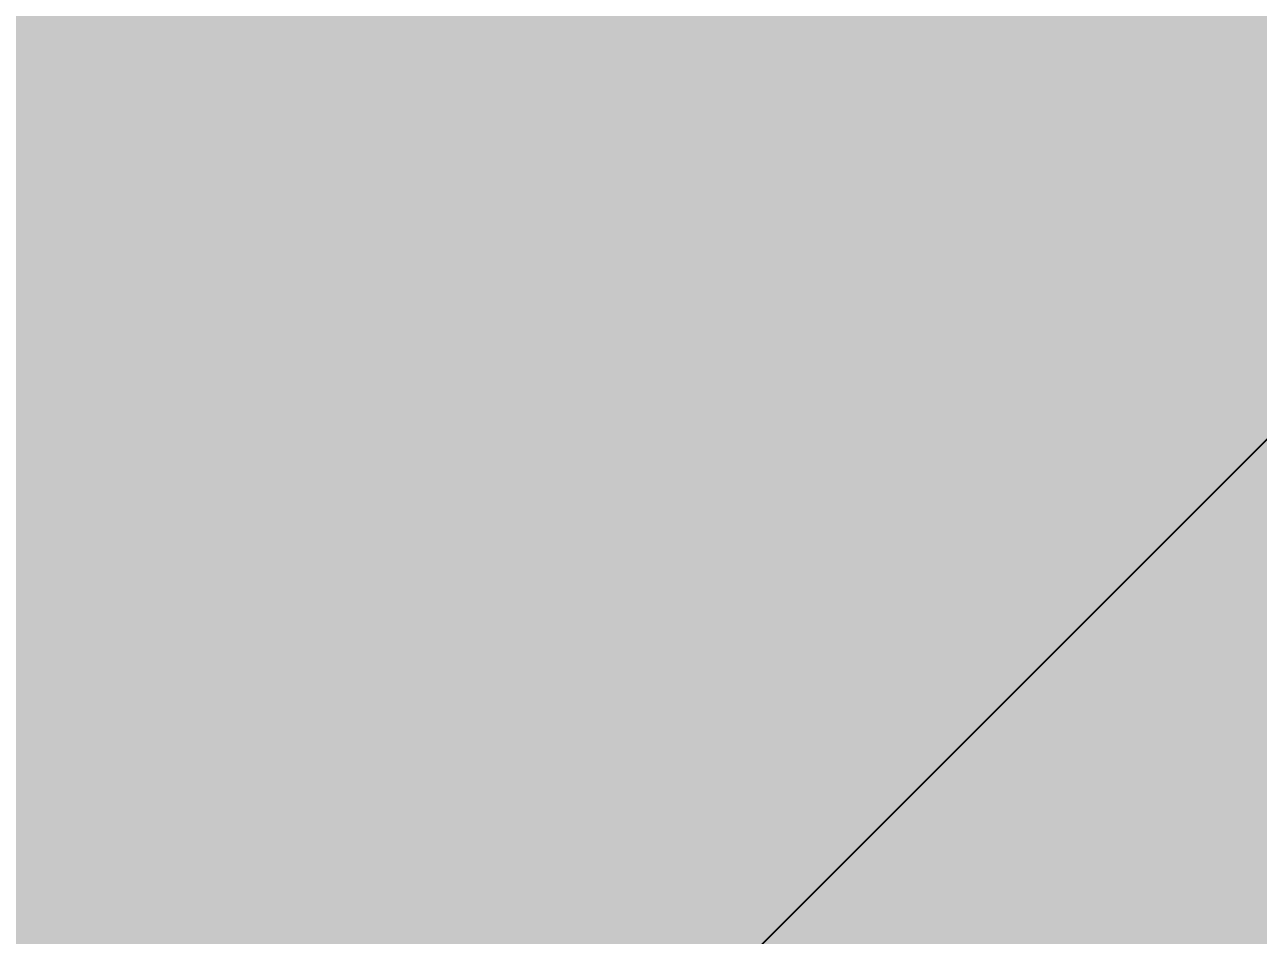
# Model space of a CAD drawing. Extents: x 0 to 196, y 0 to 139.
# Drawn here: x 89.28 to 90.067, y 81.741 to 82.322 of the extents above; entities that cross this region are included whole.
import ezdxf
from ezdxf.enums import TextEntityAlignment as Align

# ---------------------------------------------------------------- set-up
doc = ezdxf.new("R2010")
doc.units = 0
doc.layers.get('0').update_dxf_attribs({"linetype": 'CONTINUOUS'})
for name, color, linetype in [('BOUND', 85, 'CONTINUOUS'), ('COND', 80, 'CONTINUOUS'), ('COND2', 2, 'CONTINUOUS'), ('TEXT', 142, 'CONTINUOUS')]:
    doc.layers.add(name, color=color, linetype=linetype)

# ---------------------------------------------------------------- blocks, each defined once
blk = doc.blocks.new('S262_5_H175')
at = {"layer": 'COND'}
blk.add_hatch(color=256, dxfattribs=at).paths.add_polyline_path([(-1.3126, 1.3126), (1.3126, 1.3126), (1.3126, -1.3126), (-1.3126, -1.3126)], flags=0)
at = {"layer": 'COND2'}
blk.add_hatch(color=256, dxfattribs=at).paths.add_polyline_path([(-1.3126, 1.3126), (1.3126, 1.3126), (1.3126, -1.3126), (-1.3126, -1.3126)], flags=0)
blk = doc.blocks.new('PLC_SHDR3W155P0X396_1X3_1173X1001X1536P')
at = {"layer": 'BOUND'}
blk.add_solid([(-10.095, -5.385), (2.185, -5.385), (-10.095, 5.685), (2.185, 5.685)], dxfattribs=at)
at = {"layer": 'COND'}
blk.add_blockref('S262_5_H175', (0, 0), dxfattribs=at)
blk = doc.blocks.new('FIGURE_DIAMOND')
blk.add_lwpolyline([(-0.5, 0), (0, 0.5), (0.5, 0), (0, -0.5)], close=True)

msp = doc.modelspace()

# ---------------------------------------------------------------- block references
msp.add_blockref('PLC_SHDR3W155P0X396_1X3_1173X1001X1536P', (90.17, 81.28))
at = {"layer": 'MANUFACTURING_NCDRILL_FIGURE', "xscale": 1.7501, "yscale": 1.7501}
msp.add_blockref('FIGURE_DIAMOND', (90.17, 81.28), dxfattribs=at)

# ---------------------------------------------------------------- texts
at = {"layer": 'TEXT'}
msp.add_text('1', height=2.032, dxfattribs=at).set_placement((90.17, 81.28), align=Align.CENTER)

doc.saveas('drawing.dxf')
